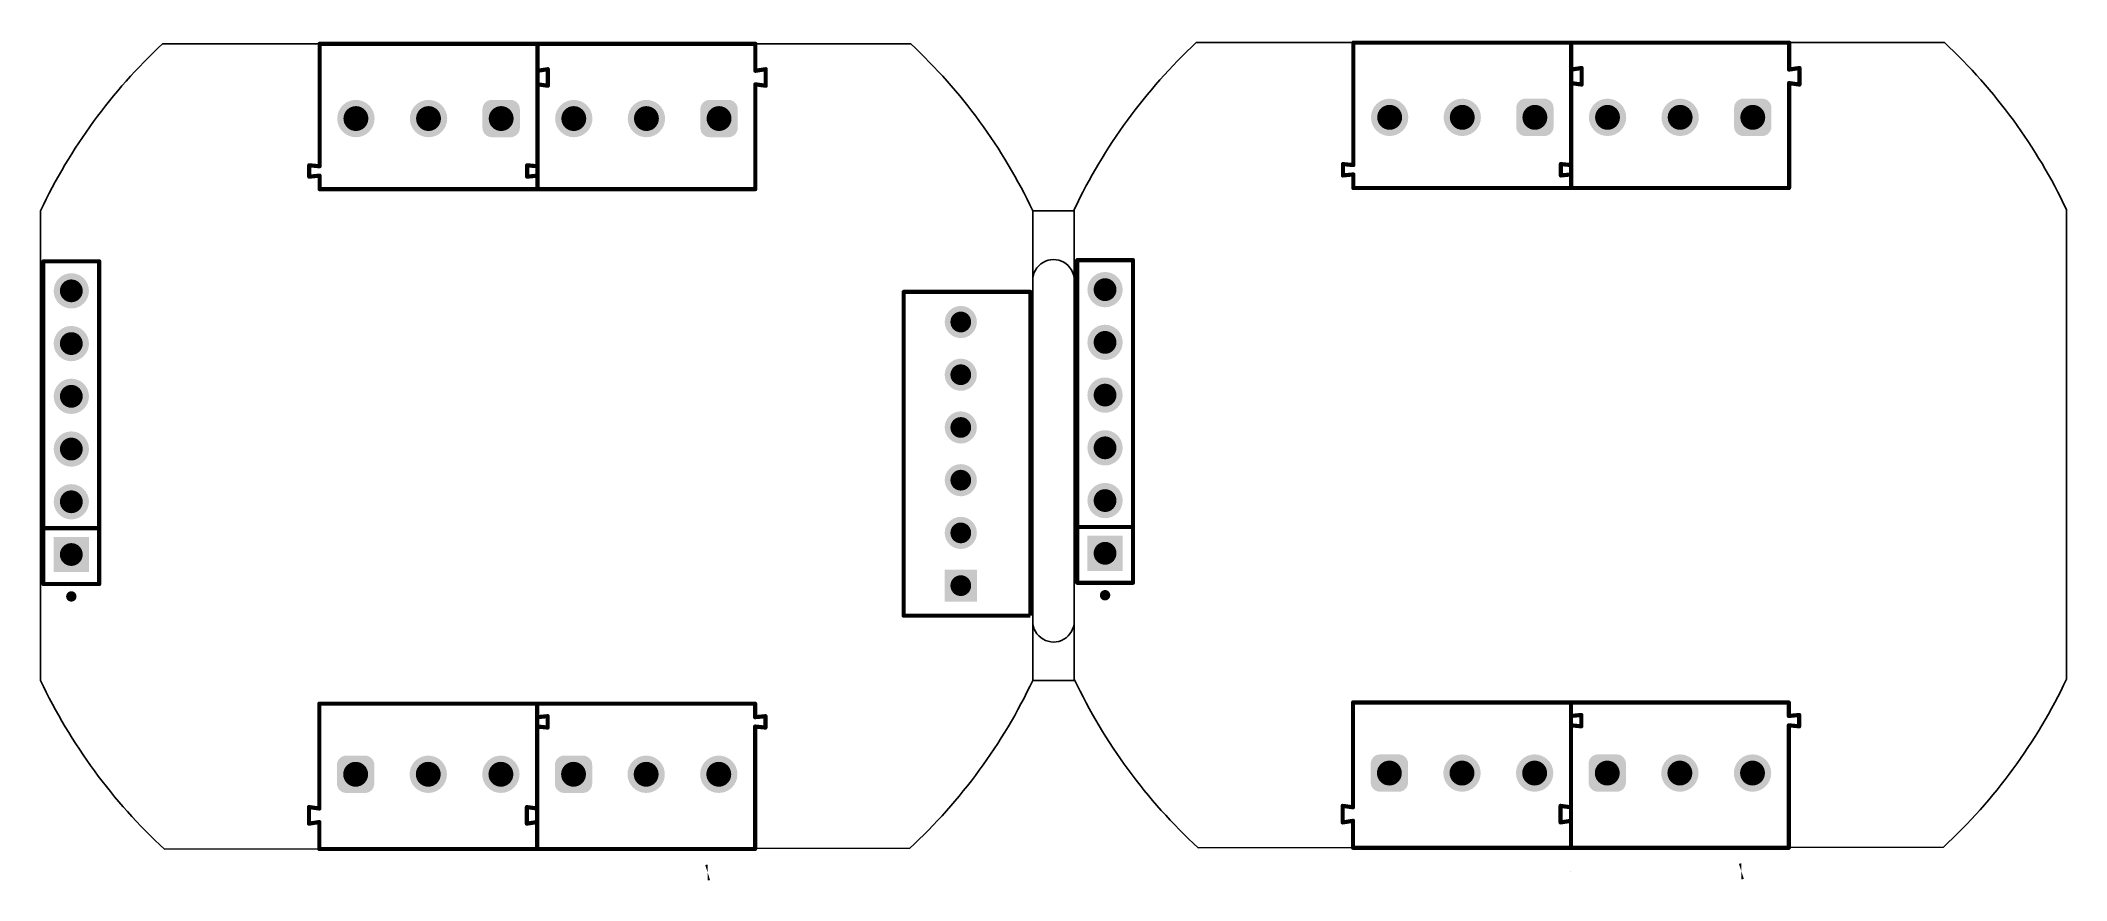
# Model space of a CAD drawing. Header units: millimetres. Extents: x 60.9 to 158.5, y 3.3 to 43.7.
import ezdxf

# ---------------------------------------------------------------- set-up
doc = ezdxf.new("R2010")
doc.units = ezdxf.units.MM
doc.layers.add('Mechanical1', color=6, linetype='Continuous')
doc.layers.add('TopOverlay', color=2, linetype='Continuous')

msp = doc.modelspace()

# ---------------------------------------------------------------- hatches: boundary and pattern name
at = {"layer": 'TopOverlay'}
h = msp.add_hatch(color=2, dxfattribs=at)
edge = h.paths.add_edge_path()
edge.add_arc((76.11385298334605, 39.95979152775298), 0.8999981999999999, 0, 360)
h = msp.add_hatch(color=2, dxfattribs=at)
edge = h.paths.add_edge_path()
edge.add_arc((76.11385298334605, 39.95979152775298), 0.5999988, 0, 360)
h = msp.add_hatch(color=2, dxfattribs=at)
edge = h.paths.add_edge_path()
edge.add_arc((79.61382058334604, 39.95979152775298), 0.8999981999999999, 0, 360)
h = msp.add_hatch(color=2, dxfattribs=at)
edge = h.paths.add_edge_path()
edge.add_arc((79.61382058334604, 39.95979152775298), 0.5999988, 0, 360)
h = msp.add_hatch(color=2, dxfattribs=at)
edge = h.paths.add_edge_path()
edge.add_arc((83.56383935334604, 39.50979115775299), 0.4499991, 270, 360)
edge.add_line((84.01383845334604, 39.50979115775299), (84.01383845334604, 40.40979189775297))
edge.add_arc((83.56383935334604, 40.40979189775297), 0.4499991, 0, 90)
edge.add_line((83.56383935334604, 40.85979099775297), (82.66383861334606, 40.85979099775297))
edge.add_arc((82.66383861334606, 40.40979189775297), 0.4499991, 90, 180.0000000000008)
edge.add_line((82.21383951334606, 40.40979189775297), (82.21383951334606, 39.50979115775299))
edge.add_arc((82.66383861334606, 39.50979115775299), 0.4499991, 180, 270)
edge.add_line((82.66383861334606, 39.05979205775299), (83.56383935334604, 39.05979205775299))
h = msp.add_hatch(color=2, dxfattribs=at)
edge = h.paths.add_edge_path()
edge.add_arc((83.11383898334604, 39.95979152775298), 0.5999988, 0, 360)
h = msp.add_hatch(color=2, dxfattribs=at)
edge = h.paths.add_edge_path()
edge.add_arc((86.61380658334605, 39.95979152775298), 0.8999981999999999, 0, 360)
h = msp.add_hatch(color=2, dxfattribs=at)
edge = h.paths.add_edge_path()
edge.add_arc((86.61380658334605, 39.95979152775298), 0.5999988, 0, 360)
h = msp.add_hatch(color=2, dxfattribs=at)
edge = h.paths.add_edge_path()
edge.add_arc((90.11382498334606, 39.95979152775298), 0.8999981999999999, 0, 360)
h = msp.add_hatch(color=2, dxfattribs=at)
edge = h.paths.add_edge_path()
edge.add_arc((90.11382498334606, 39.95979152775298), 0.5999988, 0, 360)
h = msp.add_hatch(color=2, dxfattribs=at)
edge = h.paths.add_edge_path()
edge.add_arc((94.063843753346, 39.50979115775299), 0.4499991, 270, 360)
edge.add_line((94.51384285334605, 39.50979115775299), (94.51384285334605, 40.40979189775297))
edge.add_arc((94.063843753346, 40.40979189775297), 0.4499991, 0, 90)
edge.add_line((94.063843753346, 40.85979099775297), (93.16384301334607, 40.85979099775297))
edge.add_arc((93.16384301334607, 40.40979189775297), 0.4499991, 90, 180.0000000000008)
edge.add_line((92.71384391334607, 40.40979189775297), (92.71384391334607, 39.50979115775299))
edge.add_arc((93.16384301334607, 39.50979115775299), 0.4499991, 180, 270)
edge.add_line((93.16384301334607, 39.05979205775299), (94.063843753346, 39.05979205775299))
h = msp.add_hatch(color=2, dxfattribs=at)
edge = h.paths.add_edge_path()
edge.add_arc((93.61384338334608, 39.95979152775298), 0.5999988, 0, 360)
h = msp.add_hatch(color=2, dxfattribs=at)
edge = h.paths.add_edge_path()
edge.add_arc((125.929240334564, 40.01794284838198), 0.8999981999999999, 0, 360)
h = msp.add_hatch(color=2, dxfattribs=at)
edge = h.paths.add_edge_path()
edge.add_arc((125.929240334564, 40.01794284838198), 0.5999988, 0, 360)
h = msp.add_hatch(color=2, dxfattribs=at)
edge = h.paths.add_edge_path()
edge.add_arc((129.429207934564, 40.01794284838198), 0.8999981999999999, 0, 360)
h = msp.add_hatch(color=2, dxfattribs=at)
edge = h.paths.add_edge_path()
edge.add_arc((129.429207934564, 40.01794284838198), 0.5999988, 0, 360)
h = msp.add_hatch(color=2, dxfattribs=at)
edge = h.paths.add_edge_path()
edge.add_arc((133.379226704564, 39.567942478382), 0.4499991, 270, 360)
edge.add_line((133.829225804564, 39.567942478382), (133.829225804564, 40.46794321838198))
edge.add_arc((133.379226704564, 40.46794321838198), 0.4499991, 0, 90)
edge.add_line((133.379226704564, 40.91794231838198), (132.479225964564, 40.91794231838198))
edge.add_arc((132.4792259645641, 40.46794321838198), 0.4499991, 90, 180.0000000000008)
edge.add_line((132.029226864564, 40.46794321838198), (132.029226864564, 39.567942478382))
edge.add_arc((132.4792259645641, 39.567942478382), 0.4499991, 180, 270)
edge.add_line((132.4792259645641, 39.117943378382), (133.379226704564, 39.117943378382))
h = msp.add_hatch(color=2, dxfattribs=at)
edge = h.paths.add_edge_path()
edge.add_arc((132.929226334564, 40.01794284838198), 0.5999988, 0, 360)
h = msp.add_hatch(color=2, dxfattribs=at)
edge = h.paths.add_edge_path()
edge.add_arc((136.429193934564, 40.01794284838198), 0.8999981999999999, 0, 360)
h = msp.add_hatch(color=2, dxfattribs=at)
edge = h.paths.add_edge_path()
edge.add_arc((136.429193934564, 40.01794284838198), 0.5999988, 0, 360)
h = msp.add_hatch(color=2, dxfattribs=at)
edge = h.paths.add_edge_path()
edge.add_arc((139.9292123345641, 40.01794284838198), 0.8999981999999999, 0, 360)
h = msp.add_hatch(color=2, dxfattribs=at)
edge = h.paths.add_edge_path()
edge.add_arc((139.9292123345641, 40.01794284838198), 0.5999988, 0, 360)
h = msp.add_hatch(color=2, dxfattribs=at)
edge = h.paths.add_edge_path()
edge.add_arc((143.879231104564, 39.567942478382), 0.4499991, 270, 360)
edge.add_line((144.329230204564, 39.567942478382), (144.329230204564, 40.46794321838198))
edge.add_arc((143.879231104564, 40.46794321838198), 0.4499991, 0, 90)
edge.add_line((143.879231104564, 40.91794231838198), (142.979230364564, 40.91794231838198))
edge.add_arc((142.979230364564, 40.46794321838198), 0.4499991, 90, 180.0000000000008)
edge.add_line((142.5292312645641, 40.46794321838198), (142.5292312645641, 39.567942478382))
edge.add_arc((142.979230364564, 39.567942478382), 0.4499991, 180, 270)
edge.add_line((142.979230364564, 39.117943378382), (143.879231104564, 39.117943378382))
h = msp.add_hatch(color=2, dxfattribs=at)
edge = h.paths.add_edge_path()
edge.add_arc((143.4292307345641, 40.01794284838198), 0.5999988, 0, 360)
h = msp.add_hatch(color=256, dxfattribs=at)
edge = h.paths.add_edge_path()
edge.add_arc((62.39999966, 31.66000018), 0.8499983, 0, 360)
h = msp.add_hatch(color=256, dxfattribs=at)
edge = h.paths.add_edge_path()
edge.add_arc((112.215387011218, 31.71815150062901), 0.8499983, 0, 360)
h = msp.add_hatch(color=256, dxfattribs=at)
edge = h.paths.add_edge_path()
edge.add_arc((112.215387011218, 31.71815150062901), 0.5499989000000002, 0, 360)
h = msp.add_hatch(color=256, dxfattribs=at)
edge = h.paths.add_edge_path()
edge.add_arc((62.39999966, 31.66000018), 0.5499989000000002, 0, 360)
h = msp.add_hatch(color=256, dxfattribs=at)
edge = h.paths.add_edge_path()
edge.add_arc((105.2629526808877, 30.15997016), 0.77499972, 0, 360)
h = msp.add_hatch(color=256, dxfattribs=at)
edge = h.paths.add_edge_path()
edge.add_arc((105.2629526808877, 30.15997016), 0.4999990000000001, 0, 360)
h = msp.add_hatch(color=256, dxfattribs=at)
edge = h.paths.add_edge_path()
edge.add_arc((62.39999966, 29.12000018), 0.8499983, 0, 360)
h = msp.add_hatch(color=256, dxfattribs=at)
edge = h.paths.add_edge_path()
edge.add_arc((62.39999966, 29.12000018), 0.5499989000000002, 0, 360)
h = msp.add_hatch(color=256, dxfattribs=at)
edge = h.paths.add_edge_path()
edge.add_arc((112.215387011218, 29.17815150062901), 0.8499983, 0, 360)
h = msp.add_hatch(color=256, dxfattribs=at)
edge = h.paths.add_edge_path()
edge.add_arc((112.215387011218, 29.17815150062901), 0.5499989000000002, 0, 360)
h = msp.add_hatch(color=256, dxfattribs=at)
edge = h.paths.add_edge_path()
edge.add_arc((105.2629526808877, 27.61997016), 0.77499972, 0, 360)
h = msp.add_hatch(color=256, dxfattribs=at)
edge = h.paths.add_edge_path()
edge.add_arc((62.39999966, 26.58000018), 0.8499983, 0, 360)
h = msp.add_hatch(color=256, dxfattribs=at)
edge = h.paths.add_edge_path()
edge.add_arc((105.2629526808877, 27.61997016), 0.4999990000000001, 0, 360)
h = msp.add_hatch(color=256, dxfattribs=at)
edge = h.paths.add_edge_path()
edge.add_arc((112.215387011218, 26.63815150062901), 0.8499983, 0, 360)
h = msp.add_hatch(color=256, dxfattribs=at)
edge = h.paths.add_edge_path()
edge.add_arc((62.39999966, 26.58000018), 0.5499989000000002, 0, 360)
h = msp.add_hatch(color=256, dxfattribs=at)
edge = h.paths.add_edge_path()
edge.add_arc((112.215387011218, 26.63815150062901), 0.5499989000000002, 0, 360)
h = msp.add_hatch(color=256, dxfattribs=at)
edge = h.paths.add_edge_path()
edge.add_arc((105.2629526808877, 25.07997016), 0.77499972, 0, 360)
h = msp.add_hatch(color=256, dxfattribs=at)
edge = h.paths.add_edge_path()
edge.add_arc((105.2629526808877, 25.07997016), 0.4999990000000001, 0, 360)
h = msp.add_hatch(color=256, dxfattribs=at)
edge = h.paths.add_edge_path()
edge.add_arc((62.39999966, 24.04000018), 0.8499983, 0, 360)
h = msp.add_hatch(color=256, dxfattribs=at)
edge = h.paths.add_edge_path()
edge.add_arc((62.39999966, 24.04000018), 0.5499989000000002, 0, 360)
h = msp.add_hatch(color=256, dxfattribs=at)
edge = h.paths.add_edge_path()
edge.add_arc((112.215387011218, 24.09815150062901), 0.8499983, 0, 360)
h = msp.add_hatch(color=256, dxfattribs=at)
edge = h.paths.add_edge_path()
edge.add_arc((112.215387011218, 24.09815150062901), 0.5499989000000002, 0, 360)
h = msp.add_hatch(color=256, dxfattribs=at)
edge = h.paths.add_edge_path()
edge.add_arc((105.2629526808877, 22.53997016), 0.77499972, 0, 360)
h = msp.add_hatch(color=256, dxfattribs=at)
edge = h.paths.add_edge_path()
edge.add_arc((105.2629526808877, 22.53997016), 0.4999990000000001, 0, 360)
h = msp.add_hatch(color=256, dxfattribs=at)
edge = h.paths.add_edge_path()
edge.add_arc((62.39999966, 21.50000018), 0.8499983, 0, 360)
h = msp.add_hatch(color=256, dxfattribs=at)
edge = h.paths.add_edge_path()
edge.add_arc((62.39999966, 21.50000018), 0.5499989000000002, 0, 360)
h = msp.add_hatch(color=256, dxfattribs=at)
edge = h.paths.add_edge_path()
edge.add_arc((112.215387011218, 21.55815150062901), 0.8499983, 0, 360)
h = msp.add_hatch(color=256, dxfattribs=at)
edge = h.paths.add_edge_path()
edge.add_arc((112.215387011218, 21.55815150062901), 0.5499989000000002, 0, 360)
h = msp.add_hatch(color=256, dxfattribs=at)
edge = h.paths.add_edge_path()
edge.add_arc((105.2629526808877, 19.99997016), 0.77499972, 0, 360)
for points in [[(61.55000009, 18.11000061), (61.55000009, 19.80999975), (63.24999923, 19.80999975), (63.24999923, 18.11000061)], [(111.365387441218, 18.16815193062901), (111.365387441218, 19.86815107062901), (113.065386581218, 19.86815107062901), (113.065386581218, 18.16815193062901)], [(104.4879529608876, 16.68497044), (104.4879529608876, 18.23496988), (106.0379524008877, 18.23496988), (106.0379524008877, 16.68497044)]]:
    msp.add_hatch(color=256, dxfattribs=at).paths.add_polyline_path(points)
h = msp.add_hatch(color=256, dxfattribs=at)
edge = h.paths.add_edge_path()
edge.add_arc((105.2629526808877, 19.99997016), 0.4999990000000001, 0, 360)
h = msp.add_hatch(color=256, dxfattribs=at)
edge = h.paths.add_edge_path()
edge.add_arc((112.215387011218, 19.01815150062901), 0.5499989000000002, 0, 360)
h = msp.add_hatch(color=256, dxfattribs=at)
edge = h.paths.add_edge_path()
edge.add_arc((62.39999966, 18.96000018), 0.5499989000000002, 0, 360)
h = msp.add_hatch(color=256, dxfattribs=at)
edge = h.paths.add_edge_path()
edge.add_arc((105.2629526808877, 17.45997016), 0.4999990000000001, 0, 360)
h = msp.add_hatch(color=2, dxfattribs=at)
edge = h.paths.add_edge_path()
edge.add_arc((75.65125489078538, 8.823501310579696), 0.4499991, 90, 180)
edge.add_line((75.20125579078538, 8.823501310579696), (75.20125579078538, 7.923500570579696))
edge.add_arc((75.65125489078538, 7.923500570579696), 0.4499991, 180, 270)
edge.add_line((75.65125489078538, 7.473501470579693), (76.55125563078538, 7.473501470579693))
edge.add_arc((76.55125563078538, 7.923500570579696), 0.4499991, 270, 360)
edge.add_line((77.00125473078538, 7.923500570579696), (77.00125473078538, 8.823501310579696))
edge.add_arc((76.55125563078538, 8.823501310579696), 0.4499991, 0, 90)
edge.add_line((76.55125563078538, 9.273500410579693), (75.65125489078538, 9.273500410579693))
h = msp.add_hatch(color=2, dxfattribs=at)
edge = h.paths.add_edge_path()
edge.add_arc((76.10125526078538, 8.373500940579696), 0.5999988, 0, 360)
h = msp.add_hatch(color=2, dxfattribs=at)
edge = h.paths.add_edge_path()
edge.add_arc((79.60122286078538, 8.373500940579696), 0.8999981999999999, 0, 360)
h = msp.add_hatch(color=2, dxfattribs=at)
edge = h.paths.add_edge_path()
edge.add_arc((79.60122286078538, 8.373500940579696), 0.5999988, 0, 360)
h = msp.add_hatch(color=2, dxfattribs=at)
edge = h.paths.add_edge_path()
edge.add_arc((83.10124126078539, 8.373500940579696), 0.8999981999999999, 0, 360)
h = msp.add_hatch(color=2, dxfattribs=at)
edge = h.paths.add_edge_path()
edge.add_arc((83.10124126078539, 8.373500940579696), 0.5999988, 0, 360)
h = msp.add_hatch(color=2, dxfattribs=at)
edge = h.paths.add_edge_path()
edge.add_arc((86.15120849078535, 8.823552110579694), 0.4499991, 90, 180)
edge.add_line((85.70120939078537, 8.823552110579694), (85.70120939078537, 7.923551370579693))
edge.add_arc((86.15120849078535, 7.923551370579696), 0.4499991, 180, 270)
edge.add_line((86.15120849078535, 7.473552270579695), (87.05120923078537, 7.473552270579695))
edge.add_arc((87.05120923078537, 7.923551370579696), 0.4499991, 270, 360.0000000000002)
edge.add_line((87.50120833078535, 7.923551370579696), (87.50120833078535, 8.823552110579694))
edge.add_arc((87.05120923078537, 8.823552110579694), 0.4499991, 0, 90.00000000000159)
edge.add_line((87.05120923078537, 9.273551210579695), (86.15120849078535, 9.273551210579695))
h = msp.add_hatch(color=2, dxfattribs=at)
edge = h.paths.add_edge_path()
edge.add_arc((86.60120886078538, 8.373551740579696), 0.5999988, 0, 360)
h = msp.add_hatch(color=2, dxfattribs=at)
edge = h.paths.add_edge_path()
edge.add_arc((90.10122726078535, 8.373551740579696), 0.8999981999999999, 0, 360)
h = msp.add_hatch(color=2, dxfattribs=at)
edge = h.paths.add_edge_path()
edge.add_arc((90.10122726078535, 8.373551740579696), 0.5999988, 0, 360)
h = msp.add_hatch(color=2, dxfattribs=at)
edge = h.paths.add_edge_path()
edge.add_arc((93.60124566078541, 8.373551740579696), 0.8999981999999999, 0, 360)
h = msp.add_hatch(color=2, dxfattribs=at)
edge = h.paths.add_edge_path()
edge.add_arc((93.60124566078541, 8.373551740579696), 0.5999988, 0, 360)
h = msp.add_hatch(color=2, dxfattribs=at)
edge = h.paths.add_edge_path()
edge.add_arc((125.4666422420034, 8.881652631208704), 0.4499991, 90, 180)
edge.add_line((125.0166431420034, 8.881652631208704), (125.0166431420034, 7.981651891208704))
edge.add_arc((125.4666422420034, 7.981651891208704), 0.4499991, 180, 270)
edge.add_line((125.4666422420034, 7.531652791208701), (126.3666429820034, 7.531652791208701))
edge.add_arc((126.3666429820034, 7.981651891208704), 0.4499991, 270, 360)
edge.add_line((126.8166420820034, 7.981651891208704), (126.8166420820034, 8.881652631208704))
edge.add_arc((126.3666429820034, 8.881652631208704), 0.4499991, 0, 90)
edge.add_line((126.3666429820034, 9.331651731208702), (125.4666422420034, 9.331651731208702))
h = msp.add_hatch(color=2, dxfattribs=at)
edge = h.paths.add_edge_path()
edge.add_arc((125.9166426120034, 8.431652261208704), 0.5999988, 0, 360)
h = msp.add_hatch(color=2, dxfattribs=at)
edge = h.paths.add_edge_path()
edge.add_arc((129.4166102120034, 8.431652261208704), 0.8999981999999999, 0, 360)
h = msp.add_hatch(color=2, dxfattribs=at)
edge = h.paths.add_edge_path()
edge.add_arc((129.4166102120034, 8.431652261208704), 0.5999988, 0, 360)
h = msp.add_hatch(color=2, dxfattribs=at)
edge = h.paths.add_edge_path()
edge.add_arc((132.9166286120034, 8.431652261208704), 0.8999981999999999, 0, 360)
h = msp.add_hatch(color=2, dxfattribs=at)
edge = h.paths.add_edge_path()
edge.add_arc((132.9166286120034, 8.431652261208704), 0.5999988, 0, 360)
h = msp.add_hatch(color=2, dxfattribs=at)
edge = h.paths.add_edge_path()
edge.add_arc((135.9665958420033, 8.881703431208702), 0.4499991, 90, 180)
edge.add_line((135.5165967420033, 8.881703431208702), (135.5165967420033, 7.981702691208701))
edge.add_arc((135.9665958420033, 7.981702691208704), 0.4499991, 180, 270)
edge.add_line((135.9665958420033, 7.531703591208704), (136.8665965820034, 7.531703591208704))
edge.add_arc((136.8665965820034, 7.981702691208704), 0.4499991, 270, 360.0000000000002)
edge.add_line((137.3165956820033, 7.981702691208704), (137.3165956820033, 8.881703431208702))
edge.add_arc((136.8665965820034, 8.881703431208702), 0.4499991, 0, 90.00000000000159)
edge.add_line((136.8665965820034, 9.331702531208704), (135.9665958420033, 9.331702531208704))
h = msp.add_hatch(color=2, dxfattribs=at)
edge = h.paths.add_edge_path()
edge.add_arc((136.4165962120034, 8.431703061208704), 0.5999988, 0, 360)
h = msp.add_hatch(color=2, dxfattribs=at)
edge = h.paths.add_edge_path()
edge.add_arc((139.9166146120033, 8.431703061208704), 0.8999981999999999, 0, 360)
h = msp.add_hatch(color=2, dxfattribs=at)
edge = h.paths.add_edge_path()
edge.add_arc((139.9166146120033, 8.431703061208704), 0.5999988, 0, 360)
h = msp.add_hatch(color=2, dxfattribs=at)
edge = h.paths.add_edge_path()
edge.add_arc((143.4166330120034, 8.431703061208704), 0.8999981999999999, 0, 360)
h = msp.add_hatch(color=2, dxfattribs=at)
edge = h.paths.add_edge_path()
edge.add_arc((143.4166330120034, 8.431703061208704), 0.5999988, 0, 360)

# ---------------------------------------------------------------- linework, layer by layer
for points in [[(66.79668706358231, 43.55952195913628), (102.8483330760107, 43.56077194256393)], [(116.6120744148003, 43.61767327976528), (152.6637204272287, 43.61892326319294)], [(60.91546946727527, 35.51720799306322), (60.91546946727527, 12.89369745461435)], [(108.7308928050471, 35.51720799306321), (108.7308928050471, 12.89369745461435)], [(108.7308928050471, 35.51720799306321), (110.7308568184933, 35.51720799306321)], [(110.7308568184933, 35.57535931369223), (110.7308568184933, 12.95184877524336)], [(158.5462801562651, 35.57535931369222), (158.5462801562651, 12.95184877524336)], [(108.7308928050471, 32.17604472943634), (108.7308928050471, 12.89369745461421)], [(110.7308568184933, 32.1675611091772), (110.7308568184933, 15.74470082633627)], [(108.7308928050471, 12.89369745461418), (110.7308568184933, 12.89369745461418)], [(66.89019376385997, 4.76471075193103), (102.8019640606774, 4.807054618156573)], [(116.705581115078, 4.822862072560039), (152.6173514118954, 4.865205938785581)]]:
    msp.add_lwpolyline(points)
for centre, radius, start, end in [((84.82318113616122, 24.20545272383879), 26.44871423176204, 132.9659884541522, 154.6791776195134), ((84.82318113616122, 24.20545272383879), 26.44871423176204, 25.32082238048654, 47.03798466678771), ((134.6385684873792, 24.26360404446779), 26.44871423176204, 132.9659884541522, 154.6791776195134), ((134.6385684873792, 24.26360404446779), 26.44871423176204, 25.32082238048654, 47.03798466678771), ((109.7308568184933, 32.1675611091772), 1, 0, 180.486081466377), ((109.7308568184933, 15.74470082633627), 1, 179.5139185338151, 0), ((84.82318113616122, 24.20545272383879), 26.44871423176204, 205.3208223804864, 227.3102097662064), ((84.82318113616122, 24.20545272383879), 26.44871423176204, 312.8249060288992, 334.6791776195134), ((134.6385684873792, 24.26360404446779), 26.44871423176204, 205.3208223804864, 227.3102097662064), ((134.6385684873792, 24.26360404446779), 26.44871423176204, 312.8249060288992, 334.6791776195134)]:
    msp.add_arc(centre, radius, start, end)
at = {"layer": 'Mechanical1'}
for points in [[(66.79668706358231, 43.55952195913628), (102.8483330760107, 43.56077194256393)], [(116.6120744148003, 43.61767327976528), (152.6637204272287, 43.61892326319294)], [(60.91546946727528, 35.51720799306322), (60.91546946727528, 12.89369745461435)], [(108.7308928050471, 35.51720799306321), (108.7308928050471, 12.89369745461435)], [(108.7308928050471, 35.51720799306321), (110.7308568184933, 35.51720799306321)], [(110.7308568184933, 35.57535931369223), (110.7308568184933, 12.95184877524336)], [(158.5462801562651, 35.57535931369222), (158.5462801562651, 12.95184877524336)], [(108.7308928050471, 32.17604472943634), (108.7308928050471, 12.89369745461421)], [(110.7308568184933, 32.1675611091772), (110.7308568184933, 15.74470082633627)], [(108.7308928050471, 12.89369745461418), (110.7308568184933, 12.89369745461418)], [(66.89019376385997, 4.76471075193103), (102.8019640606774, 4.807054618156573)], [(116.705581115078, 4.822862072560039), (152.6173514118954, 4.865205938785581)]]:
    msp.add_lwpolyline(points, dxfattribs=at)
for centre, radius, start, end in [((84.82318113616122, 24.20545272383879), 26.44871423176204, 132.9659884541519, 154.6791776195134), ((84.82318113616122, 24.20545272383879), 26.44871423176204, 25.32082238048652, 47.03798466678759), ((134.6385684873792, 24.26360404446779), 26.44871423176204, 132.9659884541518, 154.6791776195134), ((134.6385684873792, 24.26360404446779), 26.44871423176204, 25.32082238048653, 47.03798466678766), ((109.7308568184933, 32.1675611091772), 1, 0, 180.486081466377), ((109.7308568184933, 15.74470082633627), 1, 179.5139185338151, 0), ((84.82318113616122, 24.20545272383879), 26.44871423176204, 205.3208223804864, 227.3102097662063), ((84.82318113616122, 24.20545272383879), 26.44871423176204, 312.8249060288991, 334.6791776195134), ((134.6385684873792, 24.26360404446779), 26.44871423176204, 205.3208223804864, 227.3102097662063), ((134.6385684873792, 24.26360404446779), 26.44871423176204, 312.8249060288991, 334.6791776195134)]:
    msp.add_arc(centre, radius, start, end, dxfattribs=at)
at = {"layer": 'TopOverlay', "color": 2, "const_width": 0.1999996}
for points in [[(74.36384378334603, 43.55978432775297), (84.86384818334601, 43.55978432775297)], [(74.36384378334603, 37.65977072775299), (74.36384378334603, 43.55978432775297)], [(84.86384818334601, 37.65977072775299), (84.86384818334601, 43.55978432775297)], [(84.86384818334601, 43.55978432775297), (95.36385258334606, 43.55978432775297)], [(84.86384818334601, 42.25976152775298), (84.86384818334601, 43.55978432775297)], [(95.36385258334606, 42.25976152775298), (95.36385258334606, 43.55978432775297)], [(124.179231134564, 43.61793564838198), (134.679235534564, 43.61793564838198)], [(124.179231134564, 37.717922048382), (124.179231134564, 43.61793564838198)], [(134.679235534564, 37.717922048382), (134.679235534564, 43.61793564838198)], [(134.679235534564, 43.61793564838198), (145.179239934564, 43.61793564838198)], [(134.679235534564, 42.31791284838199), (134.679235534564, 43.61793564838198)], [(145.179239934564, 42.31791284838199), (145.179239934564, 43.61793564838198)], [(84.86384818334601, 42.25976152775298), (85.36382178334604, 42.33804432775297)], [(85.36382178334604, 41.53977312775297), (85.36382178334604, 42.33804432775297)], [(95.36385258334606, 42.25976152775298), (95.86382618334608, 42.33804432775297)], [(95.86382618334608, 41.53977312775297), (95.86382618334608, 42.33804432775297)], [(134.679235534564, 42.31791284838199), (135.179209134564, 42.39619564838198)], [(135.179209134564, 41.59792444838198), (135.179209134564, 42.39619564838198)], [(145.179239934564, 42.31791284838199), (145.6792135345641, 42.39619564838198)], [(145.6792135345641, 41.59792444838198), (145.6792135345641, 42.39619564838198)], [(84.86252738334605, 41.60931832775297), (85.36382178334604, 41.53977312775297)], [(84.86384818334601, 36.55974752775299), (84.86384818334601, 41.60972472775298)], [(95.36253178334606, 41.60931832775297), (95.86382618334608, 41.53977312775297)], [(95.36385258334606, 36.55974752775299), (95.36385258334606, 41.60972472775298)], [(134.677914734564, 41.66746964838198), (135.179209134564, 41.59792444838198)], [(134.679235534564, 36.617898848382), (134.679235534564, 41.66787604838198)], [(145.177919134564, 41.66746964838198), (145.6792135345641, 41.59792444838198)], [(145.179239934564, 36.617898848382), (145.179239934564, 41.66787604838198)], [(73.86371778334605, 37.70879272775299), (74.36384378334603, 37.65977072775299)], [(73.86371778334605, 37.16071152775297), (74.36384378334603, 37.20973352775297)], [(73.86381938334604, 37.15974632775299), (73.86381938334604, 37.709757927753)], [(74.36384378334603, 36.55974752775299), (74.36384378334603, 37.20973352775297)], [(84.36372218334601, 37.70879272775299), (84.86384818334601, 37.65977072775299)], [(84.36372218334601, 37.16071152775297), (84.86384818334601, 37.20973352775297)], [(84.36382378334605, 37.15974632775299), (84.36382378334605, 37.709757927753)], [(84.86384818334601, 36.55974752775299), (84.86384818334601, 37.20973352775297)], [(123.679105134564, 37.766944048382), (124.179231134564, 37.717922048382)], [(123.679105134564, 37.21886284838198), (124.179231134564, 37.26788484838198)], [(123.679206734564, 37.217897648382), (123.679206734564, 37.76790924838201)], [(124.179231134564, 36.617898848382), (124.179231134564, 37.26788484838198)], [(134.179109534564, 37.766944048382), (134.679235534564, 37.717922048382)], [(134.179109534564, 37.21886284838198), (134.679235534564, 37.26788484838198)], [(134.179211134564, 37.217897648382), (134.179211134564, 37.76790924838201)], [(134.679235534564, 36.617898848382), (134.679235534564, 37.26788484838198)], [(74.36384378334603, 36.55974752775299), (84.86384818334601, 36.55974752775299)], [(84.86384818334601, 36.55974752775299), (95.36385258334606, 36.55974752775299)], [(124.179231134564, 36.617898848382), (134.679235534564, 36.617898848382)], [(134.679235534564, 36.617898848382), (145.179239934564, 36.617898848382)], [(74.35124606078539, 11.77354494057969), (84.85125046078534, 11.77354494057969)], [(74.35124606078539, 6.723567740579695), (74.35124606078539, 11.77354494057969)], [(84.85125046078534, 6.723567740579695), (84.85125046078534, 11.77354494057969)], [(84.85125046078534, 11.77354494057969), (95.35120406078535, 11.77354494057969)], [(84.85125046078534, 11.12355894057969), (84.85125046078534, 11.77354494057969)], [(95.35120406078535, 11.12355894057969), (95.35120406078535, 11.77354494057969)], [(124.1666334120034, 11.8316962612087), (134.6666378120033, 11.8316962612087)], [(124.1666334120034, 6.781719061208704), (124.1666334120034, 11.8316962612087)], [(134.6666378120033, 6.781719061208704), (134.6666378120033, 11.8316962612087)], [(134.6666378120033, 11.8316962612087), (145.1665914120033, 11.8316962612087)], [(134.6666378120033, 11.1817102612087), (134.6666378120033, 11.8316962612087)], [(145.1665914120033, 11.1817102612087), (145.1665914120033, 11.8316962612087)], [(84.85125046078534, 11.12355894057969), (85.35132566078538, 11.17258094057969)], [(84.85125046078534, 4.773508140579695), (84.85125046078534, 10.67352174057969)], [(84.85125046078534, 10.67352174057969), (85.35132566078538, 10.6244997405797)], [(85.35122406078538, 10.62353454057969), (85.35122406078538, 11.17354614057969)], [(95.35120406078535, 11.12355894057969), (95.85133006078541, 11.17258094057969)], [(95.35120406078535, 10.67352174057969), (95.85133006078541, 10.6244997405797)], [(95.35120406078535, 4.773558940579695), (95.35120406078535, 10.67352174057969)], [(95.85122846078535, 10.62353454057969), (95.85122846078535, 11.17354614057969)], [(134.6666378120033, 11.1817102612087), (135.1667130120034, 11.2307322612087)], [(134.6666378120033, 4.831659461208703), (134.6666378120033, 10.7316730612087)], [(134.6666378120033, 10.7316730612087), (135.1667130120034, 10.68265106120871)], [(135.1666114120034, 10.6816858612087), (135.1666114120034, 11.2316974612087)], [(145.1665914120033, 11.1817102612087), (145.6667174120034, 11.2307322612087)], [(145.1665914120033, 10.7316730612087), (145.6667174120034, 10.68265106120871)], [(145.1665914120033, 4.831710261208704), (145.1665914120033, 10.7316730612087)], [(145.6666158120033, 10.6816858612087), (145.6666158120033, 11.2316974612087)], [(73.85122166078538, 5.995248140579696), (73.85122166078538, 6.793519340579696)], [(73.85122166078538, 6.793519340579696), (74.35251606078538, 6.723974140579696)], [(84.35122606078536, 6.793519340579696), (84.85252046078539, 6.723974140579696)], [(84.35122606078536, 5.995248140579696), (84.35122606078536, 6.793519340579696)], [(123.6666090120034, 6.053399461208704), (123.6666090120034, 6.851670661208704)], [(123.6666090120034, 6.851670661208704), (124.1679034120034, 6.782125461208704)], [(134.1666134120034, 6.851670661208704), (134.6679078120034, 6.782125461208704)], [(134.1666134120034, 6.053399461208704), (134.1666134120034, 6.851670661208704)], [(73.85122166078538, 5.995248140579696), (74.35124606078539, 6.073530940579696)], [(74.35124606078539, 4.773508140579695), (74.35124606078539, 6.073530940579696)], [(84.35122606078536, 5.995248140579696), (84.85125046078534, 6.073530940579696)], [(84.85125046078534, 4.773558940579695), (84.85125046078534, 6.073530940579696)], [(123.6666090120034, 6.053399461208704), (124.1666334120034, 6.131682261208704)], [(124.1666334120034, 4.831659461208703), (124.1666334120034, 6.131682261208704)], [(134.1666134120034, 6.053399461208704), (134.6666378120033, 6.131682261208704)], [(134.6666378120033, 4.831710261208704), (134.6666378120033, 6.131682261208704)], [(124.1666334120034, 4.831659461208703), (134.6666378120033, 4.831659461208703)], [(134.6666378120033, 4.831710261208704), (145.1665914120033, 4.831710261208704)], [(74.35124606078539, 4.773508140579695), (84.85125046078534, 4.773508140579695)], [(84.85125046078534, 4.773558940579695), (95.35120406078535, 4.773558940579695)]]:
    msp.add_lwpolyline(points, dxfattribs=at)
at = {"layer": 'TopOverlay', "color": 2}
for points, const_width in [([(74.31384388334604, 43.55978432775297, 1), (74.41384368334606, 43.55978432775297, 1)], 0.0999998), ([(74.31384388334604, 43.55978432775297, 1), (74.41384368334606, 43.55978432775297, 1)], 0.0999998), ([(84.81384828334605, 43.55978432775297, 1), (84.91384808334604, 43.55978432775297, 1)], 0.0999998), ([(84.81384828334605, 43.55978432775297, 1), (84.91384808334604, 43.55978432775297, 1)], 0.0999998), ([(84.81384828334605, 43.55978432775297, 1), (84.91384808334604, 43.55978432775297, 1)], 0.0999998), ([(84.81384828334605, 43.55978432775297, 1), (84.91384808334604, 43.55978432775297, 1)], 0.0999998), ([(95.31385268334606, 43.55978432775297, 1), (95.41385248334606, 43.55978432775297, 1)], 0.0999998), ([(95.31385268334606, 43.55978432775297, 1), (95.41385248334606, 43.55978432775297, 1)], 0.0999998), ([(124.129231234564, 43.61793564838198, 1), (124.229231034564, 43.61793564838198, 1)], 0.0999998), ([(124.129231234564, 43.61793564838198, 1), (124.229231034564, 43.61793564838198, 1)], 0.0999998), ([(134.629235634564, 43.61793564838198, 1), (134.729235434564, 43.61793564838198, 1)], 0.0999998), ([(134.629235634564, 43.61793564838198, 1), (134.729235434564, 43.61793564838198, 1)], 0.0999998), ([(134.629235634564, 43.61793564838198, 1), (134.729235434564, 43.61793564838198, 1)], 0.0999998), ([(134.629235634564, 43.61793564838198, 1), (134.729235434564, 43.61793564838198, 1)], 0.0999998), ([(145.129240034564, 43.61793564838198, 1), (145.2292398345641, 43.61793564838198, 1)], 0.0999998), ([(145.129240034564, 43.61793564838198, 1), (145.2292398345641, 43.61793564838198, 1)], 0.0999998), ([(84.81384828334605, 42.25976152775298, 1), (84.91384808334604, 42.25976152775298, 1)], 0.0999998), ([(84.81384828334605, 42.25976152775298, 1), (84.91384808334604, 42.25976152775298, 1)], 0.0999998), ([(85.31382188334604, 42.33804432775297, 1), (85.41382168334603, 42.33804432775297, 1)], 0.0999998), ([(85.31382188334604, 42.33804432775297, 1), (85.41382168334603, 42.33804432775297, 1)], 0.0999998), ([(95.31385268334606, 42.25976152775298, 1), (95.41385248334606, 42.25976152775298, 1)], 0.0999998), ([(95.31385268334606, 42.25976152775298, 1), (95.41385248334606, 42.25976152775298, 1)], 0.0999998), ([(95.81382628334607, 42.33804432775297, 1), (95.91382608334607, 42.33804432775297, 1)], 0.0999998), ([(95.81382628334607, 42.33804432775297, 1), (95.91382608334607, 42.33804432775297, 1)], 0.0999998), ([(134.629235634564, 42.31791284838199, 1), (134.729235434564, 42.31791284838199, 1)], 0.0999998), ([(134.629235634564, 42.31791284838199, 1), (134.729235434564, 42.31791284838199, 1)], 0.0999998), ([(135.129209234564, 42.39619564838198, 1), (135.229209034564, 42.39619564838198, 1)], 0.0999998), ([(135.129209234564, 42.39619564838198, 1), (135.229209034564, 42.39619564838198, 1)], 0.0999998), ([(145.129240034564, 42.31791284838199, 1), (145.2292398345641, 42.31791284838199, 1)], 0.0999998), ([(145.129240034564, 42.31791284838199, 1), (145.2292398345641, 42.31791284838199, 1)], 0.0999998), ([(145.6292136345641, 42.39619564838198, 1), (145.7292134345641, 42.39619564838198, 1)], 0.0999998), ([(145.6292136345641, 42.39619564838198, 1), (145.7292134345641, 42.39619564838198, 1)], 0.0999998), ([(84.81252748334605, 41.60931832775297, 1), (84.91252728334604, 41.60931832775297, 1)], 0.0999998), ([(84.81384828334605, 41.60972472775298, 1), (84.91384808334604, 41.60972472775298, 1)], 0.0999998), ([(85.31382188334604, 41.53977312775297, 1), (85.41382168334603, 41.53977312775297, 1)], 0.0999998), ([(85.31382188334604, 41.53977312775297, 1), (85.41382168334603, 41.53977312775297, 1)], 0.0999998), ([(95.31253188334608, 41.60931832775297, 1), (95.41253168334606, 41.60931832775297, 1)], 0.0999998), ([(95.31385268334606, 41.60972472775298, 1), (95.41385248334606, 41.60972472775298, 1)], 0.0999998), ([(95.81382628334607, 41.53977312775297, 1), (95.91382608334607, 41.53977312775297, 1)], 0.0999998), ([(95.81382628334607, 41.53977312775297, 1), (95.91382608334607, 41.53977312775297, 1)], 0.0999998), ([(134.627914834564, 41.66746964838198, 1), (134.727914634564, 41.66746964838198, 1)], 0.0999998), ([(134.629235634564, 41.66787604838198, 1), (134.729235434564, 41.66787604838198, 1)], 0.0999998), ([(135.129209234564, 41.59792444838198, 1), (135.229209034564, 41.59792444838198, 1)], 0.0999998), ([(135.129209234564, 41.59792444838198, 1), (135.229209034564, 41.59792444838198, 1)], 0.0999998), ([(145.1279192345641, 41.66746964838198, 1), (145.2279190345641, 41.66746964838198, 1)], 0.0999998), ([(145.129240034564, 41.66787604838198, 1), (145.2292398345641, 41.66787604838198, 1)], 0.0999998), ([(145.6292136345641, 41.59792444838198, 1), (145.7292134345641, 41.59792444838198, 1)], 0.0999998), ([(145.6292136345641, 41.59792444838198, 1), (145.7292134345641, 41.59792444838198, 1)], 0.0999998), ([(73.81371788334604, 37.70879272775299, 1), (73.91371768334604, 37.70879272775299, 1)], 0.0999998), ([(73.81371788334604, 37.16071152775297, 1), (73.91371768334604, 37.16071152775297, 1)], 0.0999998), ([(73.81381948334604, 37.709757927753, 1), (73.91381928334602, 37.709757927753, 1)], 0.0999998), ([(73.81381948334604, 37.15974632775299, 1), (73.91381928334602, 37.15974632775299, 1)], 0.0999998), ([(74.31384388334604, 37.65977072775299, 1), (74.41384368334606, 37.65977072775299, 1)], 0.0999998), ([(74.31384388334604, 37.65977072775299, 1), (74.41384368334606, 37.65977072775299, 1)], 0.0999998), ([(74.31384388334604, 37.20973352775297, 1), (74.41384368334606, 37.20973352775297, 1)], 0.0999998), ([(74.31384388334604, 37.20973352775297, 1), (74.41384368334606, 37.20973352775297, 1)], 0.0999998), ([(84.31372228334604, 37.70879272775299, 1), (84.41372208334604, 37.70879272775299, 1)], 0.0999998), ([(84.31372228334604, 37.16071152775297, 1), (84.41372208334604, 37.16071152775297, 1)], 0.0999998), ([(84.31382388334605, 37.709757927753, 1), (84.41382368334604, 37.709757927753, 1)], 0.0999998), ([(84.31382388334605, 37.15974632775299, 1), (84.41382368334604, 37.15974632775299, 1)], 0.0999998), ([(84.81384828334605, 37.65977072775299, 1), (84.91384808334604, 37.65977072775299, 1)], 0.0999998), ([(84.81384828334605, 37.65977072775299, 1), (84.91384808334604, 37.65977072775299, 1)], 0.0999998), ([(84.81384828334605, 37.20973352775297, 1), (84.91384808334604, 37.20973352775297, 1)], 0.0999998), ([(84.81384828334605, 37.20973352775297, 1), (84.91384808334604, 37.20973352775297, 1)], 0.0999998), ([(123.629105234564, 37.766944048382, 1), (123.729105034564, 37.766944048382, 1)], 0.0999998), ([(123.629105234564, 37.21886284838198, 1), (123.729105034564, 37.21886284838198, 1)], 0.0999998), ([(123.629206834564, 37.76790924838201, 1), (123.729206634564, 37.76790924838201, 1)], 0.0999998), ([(123.629206834564, 37.217897648382, 1), (123.729206634564, 37.217897648382, 1)], 0.0999998), ([(124.129231234564, 37.717922048382, 1), (124.229231034564, 37.717922048382, 1)], 0.0999998), ([(124.129231234564, 37.717922048382, 1), (124.229231034564, 37.717922048382, 1)], 0.0999998), ([(124.129231234564, 37.26788484838198, 1), (124.229231034564, 37.26788484838198, 1)], 0.0999998), ([(124.129231234564, 37.26788484838198, 1), (124.229231034564, 37.26788484838198, 1)], 0.0999998), ([(134.129109634564, 37.766944048382, 1), (134.229109434564, 37.766944048382, 1)], 0.0999998), ([(134.129109634564, 37.21886284838198, 1), (134.229109434564, 37.21886284838198, 1)], 0.0999998), ([(134.129211234564, 37.76790924838201, 1), (134.229211034564, 37.76790924838201, 1)], 0.0999998), ([(134.129211234564, 37.217897648382, 1), (134.229211034564, 37.217897648382, 1)], 0.0999998), ([(134.629235634564, 37.717922048382, 1), (134.729235434564, 37.717922048382, 1)], 0.0999998), ([(134.629235634564, 37.717922048382, 1), (134.729235434564, 37.717922048382, 1)], 0.0999998), ([(134.629235634564, 37.26788484838198, 1), (134.729235434564, 37.26788484838198, 1)], 0.0999998), ([(134.629235634564, 37.26788484838198, 1), (134.729235434564, 37.26788484838198, 1)], 0.0999998), ([(74.31384388334604, 36.55974752775299, 1), (74.41384368334606, 36.55974752775299, 1)], 0.0999998), ([(74.31384388334604, 36.55974752775299, 1), (74.41384368334606, 36.55974752775299, 1)], 0.0999998), ([(84.81384828334605, 36.55974752775299, 1), (84.91384808334604, 36.55974752775299, 1)], 0.0999998), ([(84.81384828334605, 36.55974752775299, 1), (84.91384808334604, 36.55974752775299, 1)], 0.0999998), ([(84.81384828334605, 36.55974752775299, 1), (84.91384808334604, 36.55974752775299, 1)], 0.0999998), ([(84.81384828334605, 36.55974752775299, 1), (84.91384808334604, 36.55974752775299, 1)], 0.0999998), ([(95.31385268334606, 36.55974752775299, 1), (95.41385248334606, 36.55974752775299, 1)], 0.0999998), ([(95.31385268334606, 36.55974752775299, 1), (95.41385248334606, 36.55974752775299, 1)], 0.0999998), ([(124.129231234564, 36.617898848382, 1), (124.229231034564, 36.617898848382, 1)], 0.0999998), ([(124.129231234564, 36.617898848382, 1), (124.229231034564, 36.617898848382, 1)], 0.0999998), ([(134.629235634564, 36.617898848382, 1), (134.729235434564, 36.617898848382, 1)], 0.0999998), ([(134.629235634564, 36.617898848382, 1), (134.729235434564, 36.617898848382, 1)], 0.0999998), ([(134.629235634564, 36.617898848382, 1), (134.729235434564, 36.617898848382, 1)], 0.0999998), ([(134.629235634564, 36.617898848382, 1), (134.729235434564, 36.617898848382, 1)], 0.0999998), ([(145.129240034564, 36.617898848382, 1), (145.2292398345641, 36.617898848382, 1)], 0.0999998), ([(145.129240034564, 36.617898848382, 1), (145.2292398345641, 36.617898848382, 1)], 0.0999998), ([(74.30124616078541, 11.77354494057969, 1), (74.40124596078537, 11.77354494057969, 1)], 0.0999998), ([(74.30124616078541, 11.77354494057969, 1), (74.40124596078537, 11.77354494057969, 1)], 0.0999998), ([(84.8012505607854, 11.77354494057969, 1), (84.90125036078534, 11.77354494057969, 1)], 0.0999998), ([(84.8012505607854, 11.77354494057969, 1), (84.90125036078534, 11.77354494057969, 1)], 0.0999998), ([(84.8012505607854, 11.77354494057969, 1), (84.90125036078534, 11.77354494057969, 1)], 0.0999998), ([(84.8012505607854, 11.77354494057969, 1), (84.90125036078534, 11.77354494057969, 1)], 0.0999998), ([(95.30120416078535, 11.77354494057969, 1), (95.40120396078541, 11.77354494057969, 1)], 0.0999998), ([(95.30120416078535, 11.77354494057969, 1), (95.40120396078541, 11.77354494057969, 1)], 0.0999998), ([(124.1166335120034, 11.8316962612087, 1), (124.2166333120034, 11.8316962612087, 1)], 0.0999998), ([(124.1166335120034, 11.8316962612087, 1), (124.2166333120034, 11.8316962612087, 1)], 0.0999998), ([(134.6166379120034, 11.8316962612087, 1), (134.7166377120033, 11.8316962612087, 1)], 0.0999998), ([(134.6166379120034, 11.8316962612087, 1), (134.7166377120033, 11.8316962612087, 1)], 0.0999998), ([(134.6166379120034, 11.8316962612087, 1), (134.7166377120033, 11.8316962612087, 1)], 0.0999998), ([(134.6166379120034, 11.8316962612087, 1), (134.7166377120033, 11.8316962612087, 1)], 0.0999998), ([(145.1165915120033, 11.8316962612087, 1), (145.2165913120034, 11.8316962612087, 1)], 0.0999998), ([(145.1165915120033, 11.8316962612087, 1), (145.2165913120034, 11.8316962612087, 1)], 0.0999998), ([(84.8012505607854, 11.12355894057969, 1), (84.90125036078534, 11.12355894057969, 1)], 0.0999998), ([(84.8012505607854, 11.12355894057969, 1), (84.90125036078534, 11.12355894057969, 1)], 0.0999998), ([(84.8012505607854, 10.67352174057969, 1), (84.90125036078534, 10.67352174057969, 1)], 0.0999998), ([(84.8012505607854, 10.67352174057969, 1), (84.90125036078534, 10.67352174057969, 1)], 0.0999998), ([(85.30122416078538, 11.17354614057969, 1), (85.40122396078537, 11.17354614057969, 1)], 0.0999998), ([(85.30132576078537, 11.17258094057969, 1), (85.40132556078538, 11.17258094057969, 1)], 0.0999998), ([(95.30120416078535, 11.12355894057969, 1), (95.40120396078541, 11.12355894057969, 1)], 0.0999998), ([(95.30120416078535, 11.12355894057969, 1), (95.40120396078541, 11.12355894057969, 1)], 0.0999998), ([(95.30120416078535, 10.67352174057969, 1), (95.40120396078541, 10.67352174057969, 1)], 0.0999998), ([(95.30120416078535, 10.67352174057969, 1), (95.40120396078541, 10.67352174057969, 1)], 0.0999998), ([(95.80122856078535, 11.17354614057969, 1), (95.90122836078541, 11.17354614057969, 1)], 0.0999998), ([(95.80133016078541, 11.17258094057969, 1), (95.9013299607854, 11.17258094057969, 1)], 0.0999998), ([(134.6166379120034, 11.1817102612087, 1), (134.7166377120033, 11.1817102612087, 1)], 0.0999998), ([(134.6166379120034, 11.1817102612087, 1), (134.7166377120033, 11.1817102612087, 1)], 0.0999998), ([(134.6166379120034, 10.7316730612087, 1), (134.7166377120033, 10.7316730612087, 1)], 0.0999998), ([(134.6166379120034, 10.7316730612087, 1), (134.7166377120033, 10.7316730612087, 1)], 0.0999998), ([(135.1166115120034, 11.2316974612087, 1), (135.2166113120034, 11.2316974612087, 1)], 0.0999998), ([(135.1166115120034, 10.6816858612087, 1), (135.2166113120034, 10.6816858612087, 1)], 0.0999998), ([(135.1167131120034, 11.2307322612087, 1), (135.2167129120034, 11.2307322612087, 1)], 0.0999998), ([(135.1167131120034, 10.68265106120871, 1), (135.2167129120034, 10.68265106120871, 1)], 0.0999998), ([(145.1165915120033, 11.1817102612087, 1), (145.2165913120034, 11.1817102612087, 1)], 0.0999998), ([(145.1165915120033, 11.1817102612087, 1), (145.2165913120034, 11.1817102612087, 1)], 0.0999998), ([(145.1165915120033, 10.7316730612087, 1), (145.2165913120034, 10.7316730612087, 1)], 0.0999998), ([(145.1165915120033, 10.7316730612087, 1), (145.2165913120034, 10.7316730612087, 1)], 0.0999998), ([(145.6166159120033, 11.2316974612087, 1), (145.7166157120034, 11.2316974612087, 1)], 0.0999998), ([(145.6166159120033, 10.6816858612087, 1), (145.7166157120034, 10.6816858612087, 1)], 0.0999998), ([(145.6167175120034, 11.2307322612087, 1), (145.7167173120034, 11.2307322612087, 1)], 0.0999998), ([(145.6167175120034, 10.68265106120871, 1), (145.7167173120034, 10.68265106120871, 1)], 0.0999998), ([(85.30122416078538, 10.62353454057969, 1), (85.40122396078537, 10.62353454057969, 1)], 0.0999998), ([(85.30132576078537, 10.6244997405797, 1), (85.40132556078538, 10.6244997405797, 1)], 0.0999998), ([(95.80122856078535, 10.62353454057969, 1), (95.90122836078541, 10.62353454057969, 1)], 0.0999998), ([(95.80133016078541, 10.6244997405797, 1), (95.9013299607854, 10.6244997405797, 1)], 0.0999998), ([(73.80122176078541, 6.793519340579696, 1), (73.90122156078537, 6.793519340579696, 1)], 0.0999998), ([(73.80122176078541, 6.793519340579696, 1), (73.90122156078537, 6.793519340579696, 1)], 0.0999998), ([(84.3012261607854, 6.793519340579696, 1), (84.40122596078535, 6.793519340579696, 1)], 0.0999998), ([(84.3012261607854, 6.793519340579696, 1), (84.40122596078535, 6.793519340579696, 1)], 0.0999998), ([(123.6166091120034, 6.851670661208704, 1), (123.7166089120034, 6.851670661208704, 1)], 0.0999998), ([(123.6166091120034, 6.851670661208704, 1), (123.7166089120034, 6.851670661208704, 1)], 0.0999998), ([(124.1166335120034, 6.781719061208704, 1), (124.2166333120034, 6.781719061208704, 1)], 0.0999998), ([(124.1179035120034, 6.782125461208704, 1), (124.2179033120034, 6.782125461208704, 1)], 0.0999998), ([(134.1166135120034, 6.851670661208704, 1), (134.2166133120033, 6.851670661208704, 1)], 0.0999998), ([(134.1166135120034, 6.851670661208704, 1), (134.2166133120033, 6.851670661208704, 1)], 0.0999998), ([(134.6166379120034, 6.781719061208704, 1), (134.7166377120033, 6.781719061208704, 1)], 0.0999998), ([(134.6179079120034, 6.782125461208704, 1), (134.7179077120034, 6.782125461208704, 1)], 0.0999998), ([(73.80122176078541, 5.995248140579696, 1), (73.90122156078537, 5.995248140579696, 1)], 0.0999998), ([(73.80122176078541, 5.995248140579696, 1), (73.90122156078537, 5.995248140579696, 1)], 0.0999998), ([(74.30124616078541, 6.723567740579695, 1), (74.40124596078537, 6.723567740579695, 1)], 0.0999998), ([(74.30124616078541, 6.073530940579696, 1), (74.40124596078537, 6.073530940579696, 1)], 0.0999998), ([(74.30124616078541, 6.073530940579696, 1), (74.40124596078537, 6.073530940579696, 1)], 0.0999998), ([(74.30251616078537, 6.723974140579696, 1), (74.40251596078538, 6.723974140579696, 1)], 0.0999998), ([(84.3012261607854, 5.995248140579696, 1), (84.40122596078535, 5.995248140579696, 1)], 0.0999998), ([(84.3012261607854, 5.995248140579696, 1), (84.40122596078535, 5.995248140579696, 1)], 0.0999998), ([(84.8012505607854, 6.723567740579695, 1), (84.90125036078534, 6.723567740579695, 1)], 0.0999998), ([(84.8012505607854, 6.073530940579696, 1), (84.90125036078534, 6.073530940579696, 1)], 0.0999998), ([(84.8012505607854, 6.073530940579696, 1), (84.90125036078534, 6.073530940579696, 1)], 0.0999998), ([(84.80252056078538, 6.723974140579696, 1), (84.90252036078537, 6.723974140579696, 1)], 0.0999998), ([(123.6166091120034, 6.053399461208704, 1), (123.7166089120034, 6.053399461208704, 1)], 0.0999998), ([(123.6166091120034, 6.053399461208704, 1), (123.7166089120034, 6.053399461208704, 1)], 0.0999998), ([(124.1166335120034, 6.131682261208704, 1), (124.2166333120034, 6.131682261208704, 1)], 0.0999998), ([(124.1166335120034, 6.131682261208704, 1), (124.2166333120034, 6.131682261208704, 1)], 0.0999998), ([(134.1166135120034, 6.053399461208704, 1), (134.2166133120033, 6.053399461208704, 1)], 0.0999998), ([(134.1166135120034, 6.053399461208704, 1), (134.2166133120033, 6.053399461208704, 1)], 0.0999998), ([(134.6166379120034, 6.131682261208704, 1), (134.7166377120033, 6.131682261208704, 1)], 0.0999998), ([(134.6166379120034, 6.131682261208704, 1), (134.7166377120033, 6.131682261208704, 1)], 0.0999998), ([(124.1166335120034, 4.831659461208703, 1), (124.2166333120034, 4.831659461208703, 1)], 0.0999998), ([(124.1166335120034, 4.831659461208703, 1), (124.2166333120034, 4.831659461208703, 1)], 0.0999998), ([(134.6166379120034, 4.831710261208704, 1), (134.7166377120033, 4.831710261208704, 1)], 0.0999998), ([(134.6166379120034, 4.831710261208704, 1), (134.7166377120033, 4.831710261208704, 1)], 0.0999998), ([(134.6166379120034, 4.831659461208703, 1), (134.7166377120033, 4.831659461208703, 1)], 0.0999998), ([(134.6166379120034, 4.831659461208703, 1), (134.7166377120033, 4.831659461208703, 1)], 0.0999998), ([(145.1165915120033, 4.831710261208704, 1), (145.2165913120034, 4.831710261208704, 1)], 0.0999998), ([(145.1165915120033, 4.831710261208704, 1), (145.2165913120034, 4.831710261208704, 1)], 0.0999998), ([(74.30124616078541, 4.773508140579695, 1), (74.40124596078537, 4.773508140579695, 1)], 0.0999998), ([(74.30124616078541, 4.773508140579695, 1), (74.40124596078537, 4.773508140579695, 1)], 0.0999998), ([(84.8012505607854, 4.773558940579695, 1), (84.90125036078534, 4.773558940579695, 1)], 0.0999998), ([(84.8012505607854, 4.773558940579695, 1), (84.90125036078534, 4.773558940579695, 1)], 0.0999998), ([(84.8012505607854, 4.773508140579695, 1), (84.90125036078534, 4.773508140579695, 1)], 0.0999998), ([(84.8012505607854, 4.773508140579695, 1), (84.90125036078534, 4.773508140579695, 1)], 0.0999998), ([(95.30120416078535, 4.773558940579695, 1), (95.40120396078541, 4.773558940579695, 1)], 0.0999998), ([(95.30120416078535, 4.773558940579695, 1), (95.40120396078541, 4.773558940579695, 1)], 0.0999998), ([(84.82125306078541, 3.646052940579695, 1), (84.82760306078538, 3.646052940579695, 1)], 0.00635), ([(93.0595322407854, 3.646078340579696, 1), (93.06588224078536, 3.646078340579696, 1)], 0.00635), ([(93.0595398607854, 3.646052940579695, 1), (93.0658898607854, 3.646052940579695, 1)], 0.00635), ([(134.6366404120034, 3.704204261208703, 1), (134.6429904120034, 3.704204261208703, 1)], 0.00635), ([(142.8749195920034, 3.704229661208704, 1), (142.8812695920033, 3.704229661208704, 1)], 0.00635), ([(142.8749272120034, 3.704204261208703, 1), (142.8812772120034, 3.704204261208703, 1)], 0.00635)]:
    msp.add_lwpolyline(points, format="xyb", close=True, dxfattribs=dict(at, const_width=const_width))
at = {"layer": 'TopOverlay', "const_width": 0.1999996}
for points in [[(110.870385891218, 33.13815120062902), (113.560388131218, 33.13815120062902)], [(110.870385891218, 17.59815180062901), (110.870385891218, 33.13815120062902)], [(113.560388131218, 17.59815180062901), (113.560388131218, 33.13815120062902)], [(61.05499853999999, 33.07999988000001), (63.74500078, 33.07999988000001)], [(61.05499853999999, 17.54000048), (61.05499853999999, 33.07999988000001)], [(63.74500078, 17.54000048), (63.74500078, 33.07999988000001)], [(102.5129454808877, 31.60995456), (108.6129078808877, 31.60995456)], [(102.5129454808877, 16.00998576), (102.5129454808877, 31.60995456)], [(108.6129078808877, 16.00998576), (108.6129078808877, 31.60995456)], [(61.05499853999999, 20.23000018), (63.74500078, 20.23000018)], [(110.870385891218, 20.28815150062901), (113.560388131218, 20.28815150062901)], [(61.05499853999999, 17.54000048), (63.74500078, 17.54000048)], [(110.870385891218, 17.59815180062901), (113.560388131218, 17.59815180062901)], [(102.5129454808877, 16.00998576), (108.6129078808877, 16.00998576)]]:
    msp.add_lwpolyline(points, dxfattribs=at)
at = {"layer": 'TopOverlay'}
for points, const_width in [([(110.820385991218, 33.13815120062902, 1), (110.920385791218, 33.13815120062902, 1)], 0.0999998), ([(110.820385991218, 33.13815120062902, 1), (110.920385791218, 33.13815120062902, 1)], 0.0999998), ([(113.510388231218, 33.13815120062902, 1), (113.610388031218, 33.13815120062902, 1)], 0.0999998), ([(113.510388231218, 33.13815120062902, 1), (113.610388031218, 33.13815120062902, 1)], 0.0999998), ([(61.00499863999999, 33.07999988000001, 1), (61.10499844, 33.07999988000001, 1)], 0.0999998), ([(61.00499863999999, 33.07999988000001, 1), (61.10499844, 33.07999988000001, 1)], 0.0999998), ([(63.69500087999998, 33.07999988000001, 1), (63.79500067999998, 33.07999988000001, 1)], 0.0999998), ([(63.69500087999998, 33.07999988000001, 1), (63.79500067999998, 33.07999988000001, 1)], 0.0999998), ([(102.4629455808877, 31.60995456, 1), (102.5629453808877, 31.60995456, 1)], 0.0999998), ([(102.4629455808877, 31.60995456, 1), (102.5629453808877, 31.60995456, 1)], 0.0999998), ([(108.5629079808877, 31.60995456, 1), (108.6629077808877, 31.60995456, 1)], 0.0999998), ([(108.5629079808877, 31.60995456, 1), (108.6629077808877, 31.60995456, 1)], 0.0999998), ([(61.00499863999999, 20.23000018, 1), (61.10499844, 20.23000018, 1)], 0.0999998), ([(63.69500087999998, 20.23000018, 1), (63.79500067999998, 20.23000018, 1)], 0.0999998), ([(110.820385991218, 20.28815150062901, 1), (110.920385791218, 20.28815150062901, 1)], 0.0999998), ([(113.510388231218, 20.28815150062901, 1), (113.610388031218, 20.28815150062901, 1)], 0.0999998), ([(61.00499863999999, 17.54000048, 1), (61.10499844, 17.54000048, 1)], 0.0999998), ([(61.00499863999999, 17.54000048, 1), (61.10499844, 17.54000048, 1)], 0.0999998), ([(63.69500087999998, 17.54000048, 1), (63.79500067999998, 17.54000048, 1)], 0.0999998), ([(63.69500087999998, 17.54000048, 1), (63.79500067999998, 17.54000048, 1)], 0.0999998), ([(110.820385991218, 17.59815180062901, 1), (110.920385791218, 17.59815180062901, 1)], 0.0999998), ([(110.820385991218, 17.59815180062901, 1), (110.920385791218, 17.59815180062901, 1)], 0.0999998), ([(113.510388231218, 17.59815180062901, 1), (113.610388031218, 17.59815180062901, 1)], 0.0999998), ([(113.510388231218, 17.59815180062901, 1), (113.610388031218, 17.59815180062901, 1)], 0.0999998), ([(62.52500067999999, 16.93999914, 1), (62.27499863999999, 16.93999914, 1)], 0.2499995), ([(62.21249939999999, 16.93999914, 1), (62.33749787999999, 16.93999914, 1)], 0.12499848), ([(62.46250144, 16.93999914, 1), (62.58749992, 16.93999914, 1)], 0.12499848), ([(112.340388031218, 16.99815046062901, 1), (112.090385991218, 16.99815046062901, 1)], 0.2499995), ([(112.027886751218, 16.99815046062901, 1), (112.152885231218, 16.99815046062901, 1)], 0.12499848), ([(112.277888791218, 16.99815046062901, 1), (112.402887271218, 16.99815046062901, 1)], 0.12499848), ([(102.4629455808877, 16.00998576, 1), (102.5629453808877, 16.00998576, 1)], 0.0999998), ([(102.4629455808877, 16.00998576, 1), (102.5629453808877, 16.00998576, 1)], 0.0999998)]:
    msp.add_lwpolyline(points, format="xyb", close=True, dxfattribs=dict(at, const_width=const_width))
at = {"layer": 'TopOverlay', "color": 2, "const_width": 0.762}
for points in [[(93.06480274078541, 3.639680080579696, -0.0789705172629575), (93.0627047007854, 3.639347340579696)], [(93.06480274078541, 3.639680080579696, -0.078970517262955), (93.0627047007854, 3.639347340579696)], [(142.8801900920034, 3.697831401208705, -0.0789705172629575), (142.8780920520034, 3.697498661208705)], [(142.8801900920034, 3.697831401208705, -0.078970517262955), (142.8780920520034, 3.697498661208705)]]:
    msp.add_lwpolyline(points, format="xyb", dxfattribs=at)

doc.saveas('drawing.dxf')
